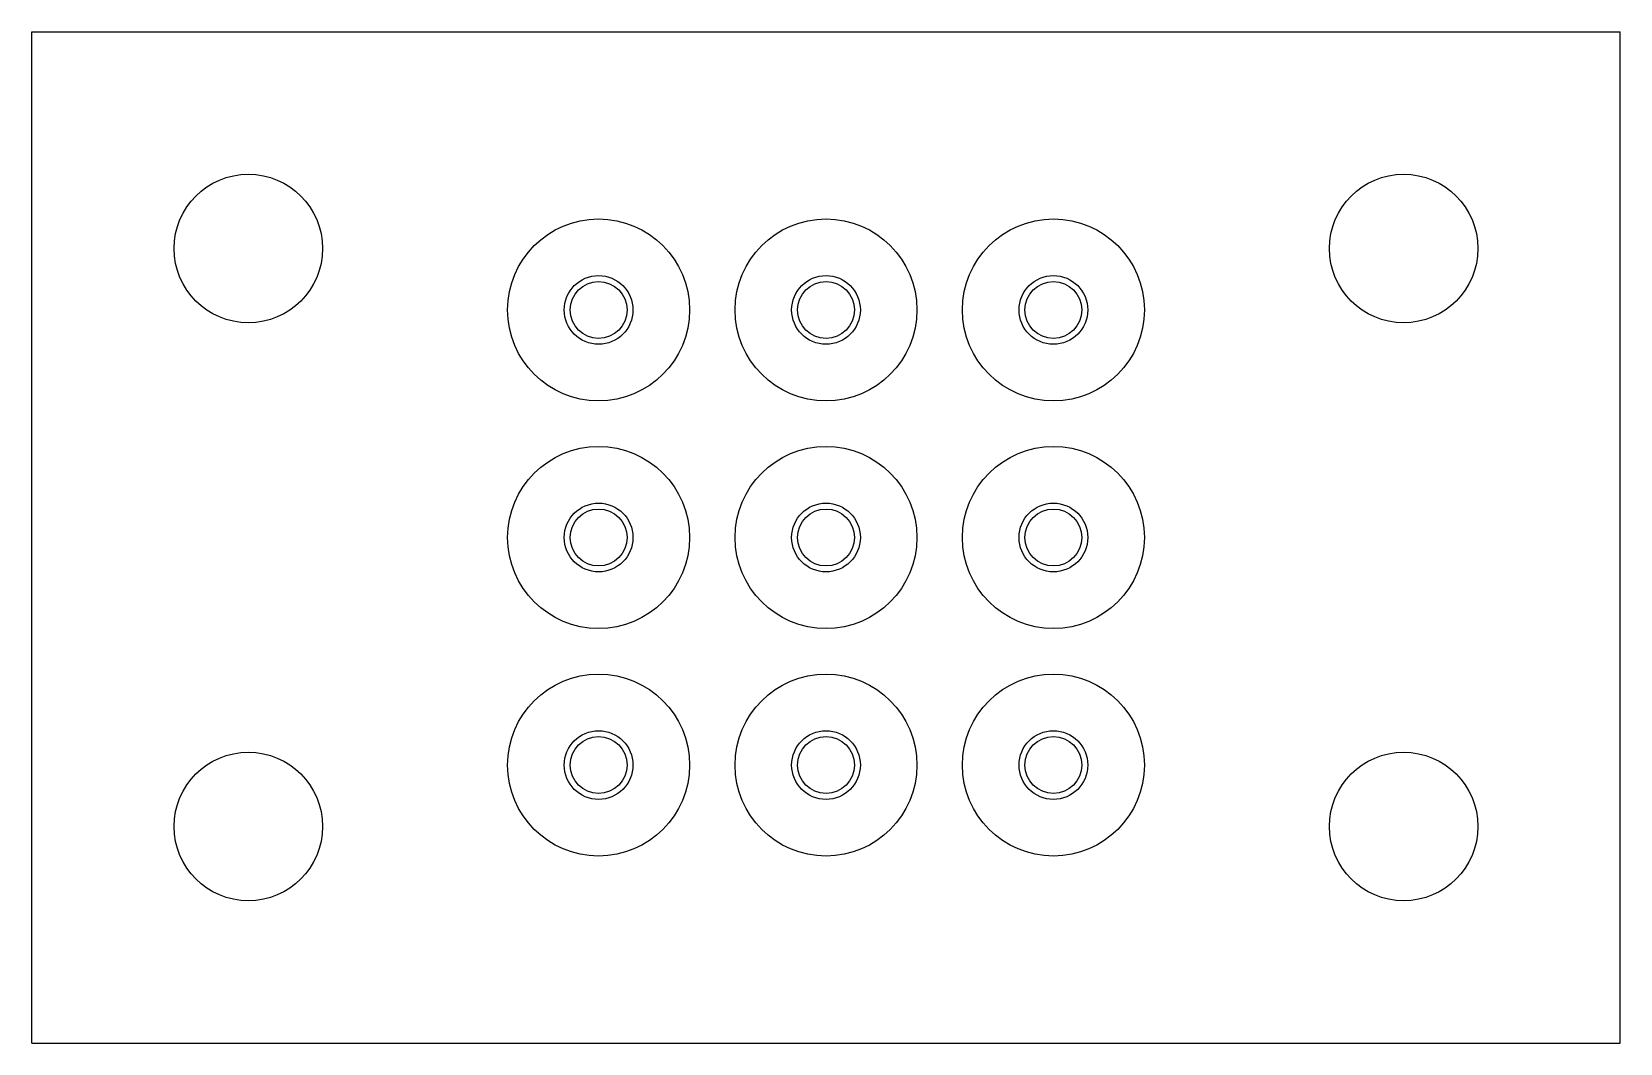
# Model space of a CAD drawing. Header units: millimetres. Extents: x 0 to 69.8, y 0 to 44.5.
import ezdxf

# ---------------------------------------------------------------- set-up
doc = ezdxf.new("R2010")
doc.units = ezdxf.units.MM

msp = doc.modelspace()

# ---------------------------------------------------------------- linework, layer by layer
at = {"color": 7, "linetype": 'Continuous', "lineweight": 25}
for p, q in [((0, 0), (0, 44.45)), ((0, 44.45), (69.85, 44.45)), ((69.85, 0), (69.85, 44.45)), ((0, 0), (69.85, 0))]:
    msp.add_line(p, q, dxfattribs=at)
for centre, radius in [((9.525, 34.925), 3.264), ((60.325, 34.925), 3.264), ((24.925, 32.225), 4), ((34.925, 32.225), 4), ((44.925, 32.225), 4), ((24.925, 32.225), 1.51), ((34.925, 32.225), 1.51), ((44.925, 32.225), 1.51), ((24.925, 32.225), 1.25), ((34.925, 32.225), 1.25), ((44.925, 32.225), 1.25), ((24.925, 22.225), 4), ((34.925, 22.225), 4), ((44.925, 22.225), 4), ((24.925, 22.225), 1.51), ((24.925, 22.225), 1.25), ((34.925, 22.225), 1.51), ((34.925, 22.225), 1.25), ((44.925, 22.225), 1.51), ((44.925, 22.225), 1.25), ((24.925, 12.225), 4), ((34.925, 12.225), 4), ((44.925, 12.225), 4), ((24.925, 12.225), 1.51), ((24.925, 12.225), 1.25), ((34.925, 12.225), 1.51), ((34.925, 12.225), 1.25), ((44.925, 12.225), 1.51), ((44.925, 12.225), 1.25), ((9.525, 9.525), 3.264), ((60.325, 9.525), 3.264)]:
    msp.add_circle(centre, radius, dxfattribs=at)

doc.saveas('drawing.dxf')
